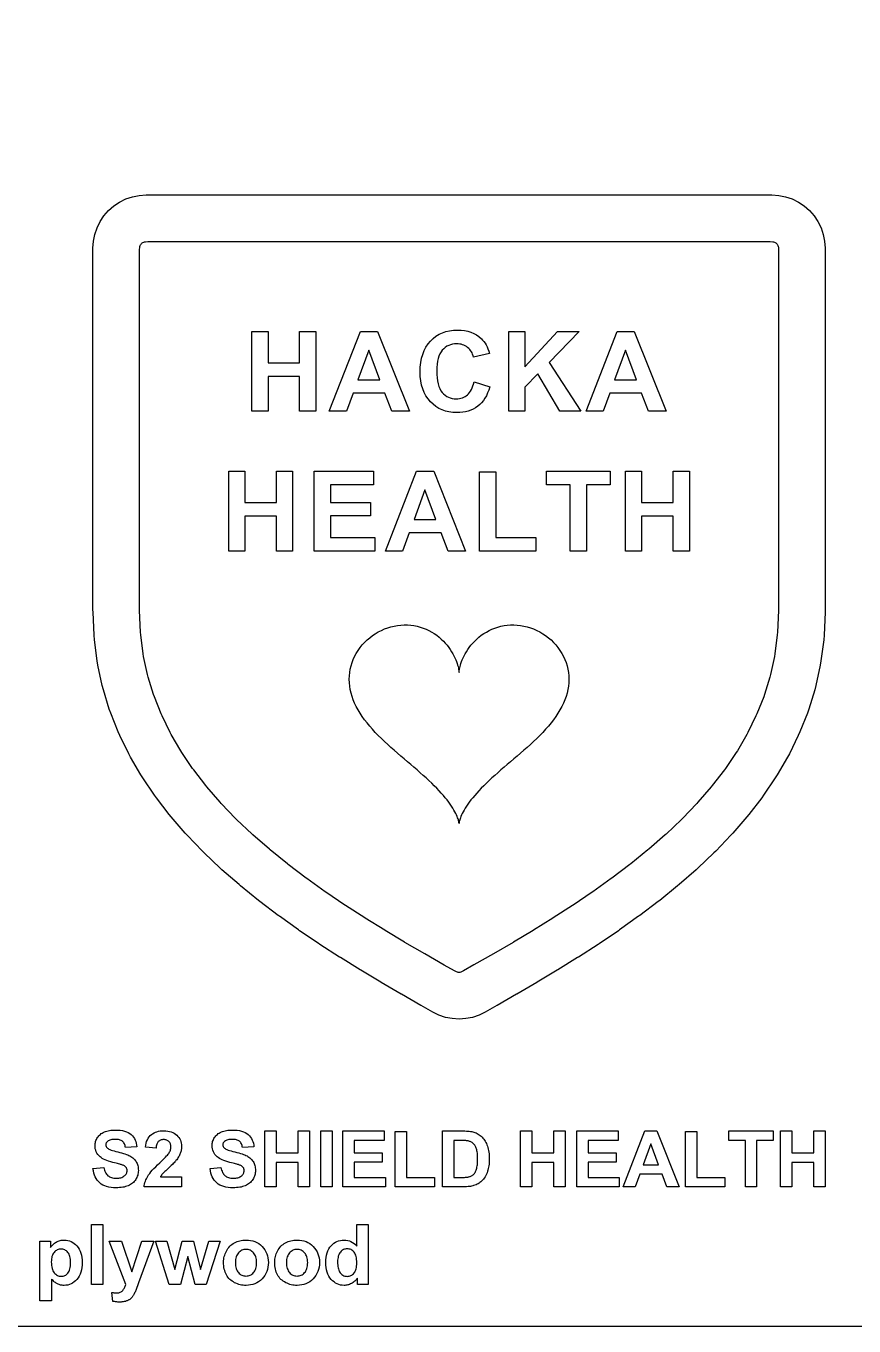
# Model space of a CAD drawing. Header units: millimetres. Extents: x 0 to 300, y 0 to 200.
# Drawn here: x 207.87 to 232.75, y 0 to 39.06 of the extents above; entities that cross this region are included whole.
import ezdxf

# ---------------------------------------------------------------- set-up
doc = ezdxf.new("R2010")
doc.units = ezdxf.units.MM
for name, color, linetype in [('CUT', 1, 'Continuous'), ('ENGRAVE', 5, 'Continuous'), ('LABELS', 250, 'Continuous'), ('SHEET', 8, 'Continuous')]:
    doc.layers.add(name, color=color, linetype=linetype)

msp = doc.modelspace()

# ---------------------------------------------------------------- linework, layer by layer
at = {"layer": 'CUT'}
msp.add_lwpolyline([(209.881, 32.381), (209.895, 32.59), (209.936, 32.795), (210.003, 32.993), (210.096, 33.181), (210.212, 33.355), (210.35, 33.513), (210.507, 33.651), (210.681, 33.767), (210.869, 33.859), (211.067, 33.927), (211.272, 33.967), (211.481, 33.981), (230.281, 33.981), (230.49, 33.967), (230.695, 33.927), (230.893, 33.859), (231.081, 33.767), (231.255, 33.651), (231.413, 33.513), (231.551, 33.355), (231.667, 33.181), (231.759, 32.993), (231.827, 32.795), (231.868, 32.59), (231.881, 32.381), (231.881, 21.515), (231.88, 21.447), (231.85, 20.753), (231.839, 20.616), (231.758, 19.985), (231.734, 19.851), (231.603, 19.246), (231.569, 19.116), (231.391, 18.534), (231.348, 18.412), (231.124, 17.849), (231.074, 17.736), (230.807, 17.189), (230.752, 17.087), (230.442, 16.556), (230.385, 16.465), (230.035, 15.948), (229.977, 15.868), (229.589, 15.365), (229.531, 15.295), (229.107, 14.805), (229.052, 14.744), (228.595, 14.268), (228.542, 14.216), (228.055, 13.754), (228.006, 13.709), (227.493, 13.261), (227.447, 13.223), (226.911, 12.788), (226.87, 12.756), (226.314, 12.335), (226.277, 12.308), (225.705, 11.9), (225.672, 11.877), (225.089, 11.483), (225.06, 11.464), (224.468, 11.083), (224.444, 11.067), (223.848, 10.698), (223.828, 10.686), (223.232, 10.328), (223.216, 10.319), (222.623, 9.973), (222.612, 9.966), (222.025, 9.63), (222.019, 9.626), (221.671, 9.429), (221.485, 9.339), (221.29, 9.273), (221.087, 9.234), (220.881, 9.22), (220.675, 9.234), (220.473, 9.273), (220.277, 9.339), (220.091, 9.429), (219.744, 9.626), (219.737, 9.63), (219.151, 9.966), (219.14, 9.973), (218.546, 10.319), (218.531, 10.328), (217.934, 10.686), (217.914, 10.698), (217.318, 11.067), (217.294, 11.083), (216.703, 11.464), (216.674, 11.483), (216.09, 11.877), (216.057, 11.9), (215.486, 12.308), (215.449, 12.335), (214.893, 12.756), (214.852, 12.788), (214.315, 13.223), (214.27, 13.261), (213.756, 13.709), (213.707, 13.754), (213.22, 14.216), (213.168, 14.268), (212.711, 14.744), (212.655, 14.805), (212.231, 15.295), (212.174, 15.365), (211.786, 15.868), (211.727, 15.948), (211.377, 16.465), (211.32, 16.556), (211.01, 17.087), (210.956, 17.189), (210.688, 17.736), (210.638, 17.849), (210.414, 18.412), (210.371, 18.534), (210.193, 19.116), (210.159, 19.246), (210.028, 19.851), (210.005, 19.985), (209.924, 20.616), (209.912, 20.753), (209.883, 21.447), (209.881, 21.515)], close=True, dxfattribs=at)
at = {"layer": 'ENGRAVE'}
for points in [[(211.281, 32.335), (211.286, 32.407), (211.291, 32.432), (211.299, 32.457), (211.311, 32.48), (211.325, 32.501), (211.342, 32.52), (211.361, 32.537), (211.383, 32.552), (211.406, 32.563), (211.43, 32.571), (211.455, 32.576), (211.527, 32.581), (230.235, 32.581), (230.307, 32.576), (230.332, 32.571), (230.357, 32.563), (230.38, 32.552), (230.401, 32.537), (230.42, 32.52), (230.437, 32.501), (230.452, 32.48), (230.463, 32.457), (230.471, 32.432), (230.477, 32.407), (230.481, 32.335), (230.481, 21.53), (230.48, 21.492), (230.453, 20.842), (230.446, 20.765), (230.373, 20.194), (230.36, 20.118), (230.241, 19.571), (230.222, 19.498), (230.061, 18.971), (230.037, 18.902), (229.833, 18.391), (229.805, 18.327), (229.561, 17.828), (229.53, 17.771), (229.245, 17.282), (229.213, 17.23), (228.888, 16.751), (228.855, 16.706), (228.492, 16.236), (228.46, 16.196), (228.061, 15.735), (228.03, 15.701), (227.596, 15.25), (227.567, 15.22), (227.102, 14.779), (227.074, 14.754), (226.582, 14.324), (226.556, 14.302), (226.039, 13.883), (226.015, 13.865), (225.477, 13.457), (225.456, 13.442), (224.899, 13.045), (224.881, 13.032), (224.311, 12.647), (224.295, 12.637), (223.715, 12.263), (223.701, 12.254), (223.115, 11.891), (223.104, 11.884), (222.515, 11.531), (222.506, 11.526), (221.921, 11.184), (221.331, 10.846), (221.019, 10.669), (220.956, 10.638), (220.932, 10.63), (220.907, 10.625), (220.881, 10.623), (220.856, 10.625), (220.831, 10.63), (220.807, 10.638), (220.743, 10.669), (220.437, 10.842), (219.852, 11.178), (219.256, 11.526), (219.247, 11.531), (218.659, 11.884), (218.647, 11.891), (218.061, 12.254), (218.047, 12.263), (217.468, 12.637), (217.451, 12.647), (216.881, 13.032), (216.863, 13.045), (216.307, 13.442), (216.286, 13.457), (215.747, 13.865), (215.724, 13.883), (215.206, 14.302), (215.181, 14.324), (214.688, 14.754), (214.66, 14.779), (214.196, 15.22), (214.166, 15.25), (213.733, 15.701), (213.702, 15.735), (213.302, 16.196), (213.27, 16.236), (212.907, 16.706), (212.875, 16.751), (212.55, 17.23), (212.518, 17.282), (212.233, 17.771), (212.202, 17.828), (211.957, 18.327), (211.929, 18.391), (211.726, 18.902), (211.702, 18.971), (211.54, 19.498), (211.521, 19.571), (211.403, 20.118), (211.39, 20.194), (211.316, 20.765), (211.31, 20.842), (211.282, 21.492), (211.281, 21.53)], [(215.142, 29.881), (215.142, 28.937), (216.091, 28.937), (216.091, 29.881), (216.576, 29.881), (216.576, 27.481), (216.091, 27.481), (216.091, 28.531), (215.142, 28.531), (215.142, 27.481), (214.657, 27.481), (214.657, 29.881)], [(217.695, 28.026), (217.497, 27.481), (216.983, 27.481), (217.918, 29.881), (218.43, 29.881), (219.391, 27.481), (218.864, 27.481), (218.655, 28.026)], [(221.774, 28.119), (221.741, 28.031), (221.703, 27.948), (221.66, 27.872), (221.613, 27.802), (221.561, 27.739), (221.505, 27.682), (221.444, 27.631), (221.379, 27.586), (221.31, 27.547), (221.237, 27.515), (221.159, 27.488), (221.077, 27.467), (220.991, 27.452), (220.901, 27.443), (220.807, 27.44), (220.69, 27.445), (220.578, 27.461), (220.472, 27.486), (220.371, 27.522), (220.276, 27.568), (220.185, 27.624), (220.101, 27.69), (220.021, 27.767), (219.949, 27.852), (219.886, 27.945), (219.833, 28.045), (219.79, 28.153), (219.756, 28.269), (219.732, 28.392), (219.718, 28.522), (219.713, 28.66), (219.718, 28.805), (219.732, 28.943), (219.757, 29.072), (219.79, 29.192), (219.834, 29.304), (219.887, 29.408), (219.95, 29.503), (220.023, 29.591), (220.103, 29.668), (220.189, 29.736), (220.282, 29.793), (220.381, 29.839), (220.485, 29.875), (220.596, 29.901), (220.713, 29.917), (220.836, 29.922), (220.944, 29.918), (221.046, 29.906), (221.143, 29.885), (221.235, 29.857), (221.322, 29.82), (221.404, 29.776), (221.48, 29.723), (221.552, 29.662), (221.591, 29.621), (221.628, 29.576), (221.663, 29.527), (221.695, 29.474), (221.724, 29.417), (221.751, 29.355), (221.775, 29.29), (221.797, 29.22), (221.317, 29.105), (221.305, 29.151), (221.29, 29.194), (221.273, 29.234), (221.252, 29.272), (221.228, 29.308), (221.202, 29.341), (221.172, 29.372), (221.14, 29.4), (221.105, 29.425), (221.069, 29.447), (221.03, 29.466), (220.99, 29.481), (220.948, 29.493), (220.905, 29.501), (220.859, 29.506), (220.812, 29.508), (220.746, 29.505), (220.684, 29.496), (220.626, 29.481), (220.57, 29.46), (220.517, 29.433), (220.468, 29.4), (220.422, 29.361), (220.379, 29.316), (220.34, 29.265), (220.306, 29.206), (220.277, 29.139), (220.254, 29.065), (220.236, 28.984), (220.223, 28.895), (220.215, 28.799), (220.212, 28.696), (220.215, 28.586), (220.223, 28.485), (220.235, 28.391), (220.253, 28.306), (220.276, 28.229), (220.305, 28.161), (220.338, 28.1), (220.376, 28.048), (220.419, 28.002), (220.464, 27.963), (220.513, 27.93), (220.564, 27.903), (220.619, 27.882), (220.677, 27.866), (220.738, 27.857), (220.802, 27.854), (220.849, 27.856), (220.895, 27.862), (220.939, 27.872), (220.981, 27.885), (221.022, 27.902), (221.061, 27.923), (221.098, 27.948), (221.134, 27.977), (221.168, 28.01), (221.199, 28.047), (221.227, 28.089), (221.254, 28.135), (221.277, 28.186), (221.299, 28.241), (221.317, 28.3), (221.334, 28.364), (221.804, 28.215)], [(222.861, 28.815), (223.84, 29.881), (224.491, 29.881), (223.588, 28.946), (224.54, 27.481), (223.913, 27.481), (223.254, 28.607), (222.861, 28.206), (222.861, 27.481), (222.376, 27.481), (222.376, 29.881), (222.861, 29.881)], [(225.211, 27.481), (224.697, 27.481), (225.632, 29.881), (226.144, 29.881), (227.105, 27.481), (226.578, 27.481), (226.368, 28.026), (225.409, 28.026)], [(218.499, 28.431), (218.168, 29.321), (217.844, 28.431)], [(225.882, 29.321), (225.558, 28.431), (226.213, 28.431)], [(214.444, 24.737), (215.394, 24.737), (215.394, 25.681), (215.878, 25.681), (215.878, 23.281), (215.394, 23.281), (215.394, 24.331), (214.444, 24.331), (214.444, 23.281), (213.959, 23.281), (213.959, 25.681), (214.444, 25.681)], [(218.309, 25.275), (217.014, 25.275), (217.014, 24.743), (218.219, 24.743), (218.219, 24.339), (217.014, 24.339), (217.014, 23.686), (218.354, 23.686), (218.354, 23.281), (216.529, 23.281), (216.529, 25.681), (218.309, 25.681)], [(219.384, 23.826), (219.185, 23.281), (218.671, 23.281), (219.606, 25.681), (220.119, 25.681), (221.08, 23.281), (220.552, 23.281), (220.343, 23.826)], [(221.984, 25.661), (221.984, 23.686), (223.189, 23.686), (223.189, 23.281), (221.5, 23.281), (221.5, 25.661)], [(223.513, 25.681), (225.42, 25.681), (225.42, 25.275), (224.709, 25.275), (224.709, 23.281), (224.225, 23.281), (224.225, 25.275), (223.513, 25.275)], [(226.369, 24.737), (227.318, 24.737), (227.318, 25.681), (227.803, 25.681), (227.803, 23.281), (227.318, 23.281), (227.318, 24.331), (226.369, 24.331), (226.369, 23.281), (225.884, 23.281), (225.884, 25.681), (226.369, 25.681)], [(220.187, 24.231), (219.857, 25.121), (219.533, 24.231)], [(220.881, 19.636), (220.881, 19.639), (220.882, 19.648), (220.883, 19.662), (220.885, 19.682), (220.889, 19.707), (220.894, 19.738), (220.901, 19.773), (220.911, 19.814), (220.923, 19.858), (220.938, 19.907), (220.957, 19.959), (220.979, 20.014), (221.004, 20.072), (221.033, 20.133), (221.066, 20.195), (221.103, 20.258), (221.145, 20.322), (221.19, 20.387), (221.24, 20.451), (221.294, 20.514), (221.352, 20.576), (221.414, 20.637), (221.481, 20.695), (221.551, 20.75), (221.626, 20.802), (221.704, 20.85), (221.785, 20.894), (221.87, 20.934), (221.958, 20.969), (222.048, 20.999), (222.141, 21.023), (222.236, 21.042), (222.332, 21.055), (222.43, 21.063), (222.529, 21.064), (222.629, 21.059), (222.728, 21.047), (222.828, 21.03), (222.927, 21.006), (223.025, 20.977), (223.121, 20.941), (223.215, 20.899), (223.308, 20.852), (223.397, 20.799), (223.484, 20.741), (223.566, 20.678), (223.645, 20.61), (223.72, 20.538), (223.79, 20.461), (223.855, 20.38), (223.915, 20.296), (223.97, 20.209), (224.018, 20.118), (224.061, 20.025), (224.097, 19.93), (224.127, 19.833), (224.151, 19.734), (224.168, 19.634), (224.178, 19.532), (224.181, 19.43), (224.178, 19.327), (224.168, 19.224), (224.151, 19.121), (224.127, 19.017), (224.097, 18.914), (224.061, 18.812), (224.018, 18.71), (223.97, 18.609), (223.915, 18.509), (223.855, 18.409), (223.79, 18.311), (223.72, 18.213), (223.645, 18.117), (223.566, 18.021), (223.484, 17.927), (223.397, 17.834), (223.308, 17.741), (223.215, 17.65), (223.121, 17.56), (223.025, 17.47), (222.927, 17.382), (222.828, 17.295), (222.728, 17.208), (222.629, 17.122), (222.529, 17.037), (222.43, 16.953), (222.332, 16.869), (222.236, 16.787), (222.141, 16.705), (222.048, 16.623), (221.958, 16.543), (221.87, 16.464), (221.785, 16.385), (221.704, 16.308), (221.626, 16.232), (221.551, 16.156), (221.481, 16.083), (221.414, 16.01), (221.352, 15.939), (221.294, 15.87), (221.24, 15.803), (221.19, 15.738), (221.145, 15.675), (221.103, 15.614), (221.066, 15.556), (221.033, 15.501), (221.004, 15.449), (220.979, 15.399), (220.957, 15.353), (220.938, 15.31), (220.923, 15.271), (220.911, 15.236), (220.901, 15.204), (220.894, 15.176), (220.889, 15.153), (220.885, 15.133), (220.883, 15.118), (220.882, 15.107), (220.881, 15.101), (220.881, 15.099), (220.881, 15.101), (220.881, 15.107), (220.88, 15.118), (220.877, 15.133), (220.874, 15.153), (220.869, 15.176), (220.861, 15.204), (220.852, 15.236), (220.839, 15.271), (220.824, 15.31), (220.806, 15.353), (220.784, 15.399), (220.758, 15.449), (220.729, 15.501), (220.696, 15.556), (220.659, 15.614), (220.618, 15.675), (220.572, 15.738), (220.523, 15.803), (220.469, 15.87), (220.41, 15.939), (220.348, 16.01), (220.282, 16.083), (220.211, 16.156), (220.137, 16.232), (220.059, 16.308), (219.977, 16.385), (219.893, 16.464), (219.805, 16.543), (219.714, 16.623), (219.622, 16.705), (219.527, 16.787), (219.43, 16.869), (219.332, 16.953), (219.233, 17.037), (219.134, 17.122), (219.034, 17.208), (218.935, 17.295), (218.836, 17.382), (218.738, 17.47), (218.641, 17.56), (218.547, 17.65), (218.455, 17.741), (218.365, 17.834), (218.279, 17.927), (218.196, 18.021), (218.117, 18.117), (218.042, 18.213), (217.972, 18.311), (217.907, 18.409), (217.847, 18.509), (217.793, 18.609), (217.744, 18.71), (217.702, 18.812), (217.665, 18.914), (217.635, 19.017), (217.612, 19.121), (217.595, 19.224), (217.585, 19.327), (217.581, 19.43), (217.585, 19.532), (217.595, 19.634), (217.612, 19.734), (217.635, 19.833), (217.665, 19.93), (217.702, 20.025), (217.744, 20.118), (217.793, 20.209), (217.847, 20.296), (217.907, 20.38), (217.972, 20.461), (218.042, 20.538), (218.117, 20.61), (218.196, 20.678), (218.279, 20.741), (218.365, 20.799), (218.455, 20.852), (218.547, 20.899), (218.641, 20.941), (218.738, 20.977), (218.836, 21.006), (218.935, 21.03), (219.034, 21.047), (219.134, 21.059), (219.233, 21.064), (219.332, 21.063), (219.43, 21.055), (219.527, 21.042), (219.622, 21.023), (219.714, 20.999), (219.805, 20.969), (219.893, 20.934), (219.977, 20.894), (220.059, 20.85), (220.137, 20.802), (220.211, 20.75), (220.282, 20.695), (220.348, 20.637), (220.41, 20.576), (220.469, 20.514), (220.523, 20.451), (220.572, 20.387), (220.618, 20.322), (220.659, 20.258), (220.696, 20.195), (220.729, 20.133), (220.758, 20.072), (220.784, 20.014), (220.806, 19.959), (220.824, 19.907), (220.839, 19.858), (220.852, 19.814), (220.861, 19.773), (220.869, 19.738), (220.874, 19.707), (220.877, 19.682), (220.88, 19.662), (220.881, 19.648), (220.881, 19.639)]]:
    msp.add_lwpolyline(points, close=True, dxfattribs=at)
at = {"layer": 'LABELS'}
for points in [[(210.242, 4.648), (210.256, 4.616), (210.272, 4.587), (210.29, 4.561), (210.31, 4.537), (210.331, 4.516), (210.355, 4.498), (210.381, 4.482), (210.409, 4.469), (210.438, 4.458), (210.47, 4.45), (210.504, 4.443), (210.539, 4.44), (210.577, 4.439), (210.617, 4.44), (210.654, 4.443), (210.688, 4.448), (210.72, 4.456), (210.75, 4.466), (210.777, 4.478), (210.801, 4.492), (210.823, 4.508), (210.843, 4.525), (210.86, 4.544), (210.874, 4.563), (210.886, 4.583), (210.895, 4.604), (210.901, 4.625), (210.905, 4.647), (210.906, 4.67), (210.906, 4.684), (210.904, 4.698), (210.902, 4.712), (210.898, 4.725), (210.893, 4.737), (210.887, 4.749), (210.88, 4.76), (210.872, 4.771), (210.862, 4.781), (210.851, 4.791), (210.838, 4.801), (210.824, 4.81), (210.808, 4.819), (210.79, 4.828), (210.771, 4.836), (210.75, 4.844), (210.732, 4.849), (210.71, 4.856), (210.684, 4.864), (210.652, 4.872), (210.616, 4.882), (210.575, 4.893), (210.529, 4.904), (210.478, 4.917), (210.413, 4.934), (210.352, 4.953), (210.297, 4.972), (210.247, 4.992), (210.202, 5.013), (210.161, 5.036), (210.126, 5.059), (210.096, 5.083), (210.06, 5.118), (210.029, 5.156), (210.002, 5.195), (209.98, 5.236), (209.964, 5.28), (209.951, 5.325), (209.944, 5.372), (209.942, 5.42), (209.943, 5.452), (209.946, 5.483), (209.952, 5.514), (209.96, 5.544), (209.97, 5.574), (209.983, 5.603), (209.997, 5.632), (210.014, 5.66), (210.034, 5.687), (210.055, 5.713), (210.078, 5.736), (210.103, 5.758), (210.13, 5.779), (210.16, 5.797), (210.191, 5.815), (210.224, 5.83), (210.259, 5.844), (210.296, 5.855), (210.334, 5.866), (210.375, 5.874), (210.417, 5.88), (210.461, 5.885), (210.507, 5.887), (210.554, 5.888), (210.631, 5.886), (210.702, 5.88), (210.769, 5.869), (210.831, 5.854), (210.888, 5.834), (210.94, 5.81), (210.987, 5.782), (211.029, 5.75), (211.067, 5.714), (211.1, 5.675), (211.128, 5.633), (211.151, 5.588), (211.17, 5.541), (211.184, 5.49), (211.193, 5.437), (211.197, 5.38), (210.858, 5.365), (210.852, 5.397), (210.844, 5.426), (210.835, 5.452), (210.824, 5.477), (210.812, 5.499), (210.798, 5.518), (210.782, 5.536), (210.765, 5.551), (210.746, 5.565), (210.725, 5.576), (210.701, 5.586), (210.676, 5.594), (210.648, 5.6), (210.618, 5.604), (210.585, 5.607), (210.551, 5.608), (210.515, 5.607), (210.481, 5.604), (210.449, 5.599), (210.419, 5.593), (210.391, 5.584), (210.365, 5.574), (210.341, 5.562), (210.319, 5.547), (210.307, 5.537), (210.296, 5.526), (210.287, 5.514), (210.279, 5.502), (210.273, 5.488), (210.269, 5.474), (210.266, 5.459), (210.266, 5.443), (210.266, 5.429), (210.269, 5.415), (210.273, 5.401), (210.278, 5.388), (210.285, 5.376), (210.294, 5.364), (210.304, 5.352), (210.316, 5.341), (210.335, 5.328), (210.359, 5.314), (210.39, 5.3), (210.426, 5.286), (210.468, 5.272), (210.515, 5.258), (210.568, 5.244), (210.627, 5.229), (210.687, 5.215), (210.743, 5.2), (210.794, 5.185), (210.842, 5.17), (210.886, 5.155), (210.926, 5.139), (210.961, 5.124), (210.993, 5.109), (211.022, 5.092), (211.049, 5.074), (211.074, 5.055), (211.098, 5.035), (211.121, 5.013), (211.141, 4.989), (211.161, 4.964), (211.178, 4.938), (211.194, 4.91), (211.207, 4.881), (211.219, 4.85), (211.228, 4.817), (211.236, 4.783), (211.241, 4.747), (211.244, 4.71), (211.245, 4.671), (211.244, 4.635), (211.24, 4.6), (211.234, 4.565), (211.225, 4.531), (211.214, 4.498), (211.2, 4.465), (211.184, 4.433), (211.165, 4.401), (211.144, 4.37), (211.121, 4.342), (211.096, 4.316), (211.068, 4.291), (211.039, 4.269), (211.008, 4.248), (210.974, 4.23), (210.938, 4.214), (210.901, 4.199), (210.861, 4.187), (210.818, 4.176), (210.774, 4.168), (210.727, 4.161), (210.678, 4.156), (210.627, 4.153), (210.573, 4.153), (210.496, 4.155), (210.424, 4.162), (210.356, 4.173), (210.292, 4.189), (210.233, 4.21), (210.179, 4.235), (210.13, 4.265), (210.085, 4.3), (210.044, 4.338), (210.008, 4.381), (209.976, 4.429), (209.949, 4.48), (209.925, 4.536), (209.906, 4.596), (209.892, 4.66), (209.881, 4.728), (210.211, 4.76), (210.219, 4.72), (210.229, 4.683)], [(211.432, 4.266), (211.442, 4.307), (211.455, 4.347), (211.469, 4.387), (211.487, 4.426), (211.506, 4.465), (211.528, 4.503), (211.553, 4.543), (211.585, 4.585), (211.621, 4.631), (211.664, 4.68), (211.712, 4.731), (211.765, 4.786), (211.825, 4.844), (211.889, 4.905), (211.941, 4.954), (211.988, 4.999), (212.029, 5.039), (212.065, 5.075), (212.095, 5.108), (212.121, 5.136), (212.141, 5.16), (212.156, 5.18), (212.171, 5.205), (212.185, 5.23), (212.196, 5.254), (212.206, 5.279), (212.213, 5.304), (212.218, 5.328), (212.221, 5.353), (212.222, 5.377), (212.221, 5.403), (212.219, 5.428), (212.214, 5.451), (212.208, 5.472), (212.2, 5.492), (212.19, 5.51), (212.178, 5.527), (212.164, 5.542), (212.149, 5.556), (212.133, 5.567), (212.115, 5.577), (212.096, 5.586), (212.075, 5.592), (212.053, 5.596), (212.03, 5.599), (212.005, 5.6), (211.98, 5.599), (211.957, 5.596), (211.935, 5.591), (211.914, 5.585), (211.895, 5.576), (211.877, 5.566), (211.86, 5.554), (211.845, 5.539), (211.831, 5.523), (211.818, 5.504), (211.807, 5.483), (211.798, 5.459), (211.79, 5.432), (211.784, 5.403), (211.779, 5.372), (211.776, 5.338), (211.456, 5.37), (211.465, 5.434), (211.478, 5.493), (211.494, 5.548), (211.515, 5.598), (211.539, 5.643), (211.567, 5.684), (211.599, 5.72), (211.635, 5.751), (211.674, 5.778), (211.716, 5.802), (211.759, 5.821), (211.805, 5.838), (211.854, 5.85), (211.904, 5.859), (211.957, 5.865), (212.013, 5.867), (212.073, 5.864), (212.13, 5.858), (212.184, 5.848), (212.235, 5.833), (212.282, 5.814), (212.325, 5.791), (212.366, 5.764), (212.403, 5.733), (212.436, 5.698), (212.465, 5.662), (212.49, 5.623), (212.509, 5.583), (212.525, 5.54), (212.536, 5.495), (212.543, 5.448), (212.545, 5.4), (212.544, 5.372), (212.542, 5.344), (212.539, 5.316), (212.535, 5.289), (212.529, 5.262), (212.522, 5.236), (212.514, 5.21), (212.504, 5.184), (212.493, 5.158), (212.481, 5.132), (212.467, 5.106), (212.452, 5.079), (212.435, 5.052), (212.417, 5.025), (212.397, 4.997), (212.376, 4.97), (212.36, 4.95), (212.341, 4.928), (212.319, 4.905), (212.294, 4.879), (212.266, 4.851), (212.235, 4.821), (212.202, 4.789), (212.165, 4.756), (212.129, 4.722), (212.096, 4.692), (212.067, 4.664), (212.041, 4.639), (212.018, 4.618), (212, 4.599), (211.984, 4.583), (211.972, 4.57), (211.962, 4.559), (211.953, 4.547), (211.944, 4.536), (211.936, 4.525), (211.928, 4.514), (211.92, 4.503), (211.913, 4.492), (211.906, 4.481), (212.545, 4.481), (212.545, 4.182), (211.418, 4.182), (211.424, 4.224)], [(213.759, 4.648), (213.773, 4.616), (213.789, 4.587), (213.807, 4.561), (213.827, 4.537), (213.849, 4.516), (213.873, 4.498), (213.898, 4.482), (213.926, 4.469), (213.956, 4.458), (213.987, 4.45), (214.021, 4.443), (214.057, 4.44), (214.094, 4.439), (214.134, 4.44), (214.171, 4.443), (214.206, 4.448), (214.238, 4.456), (214.267, 4.466), (214.294, 4.478), (214.319, 4.492), (214.341, 4.508), (214.36, 4.525), (214.377, 4.544), (214.391, 4.563), (214.403, 4.583), (214.412, 4.604), (214.419, 4.625), (214.422, 4.647), (214.424, 4.67), (214.423, 4.684), (214.422, 4.698), (214.419, 4.712), (214.415, 4.725), (214.41, 4.737), (214.404, 4.749), (214.397, 4.76), (214.389, 4.771), (214.379, 4.781), (214.368, 4.791), (214.355, 4.801), (214.341, 4.81), (214.325, 4.819), (214.307, 4.828), (214.288, 4.836), (214.267, 4.844), (214.25, 4.849), (214.228, 4.856), (214.201, 4.864), (214.169, 4.872), (214.133, 4.882), (214.092, 4.893), (214.046, 4.904), (213.996, 4.917), (213.93, 4.934), (213.87, 4.953), (213.814, 4.972), (213.764, 4.992), (213.719, 5.013), (213.679, 5.036), (213.644, 5.059), (213.614, 5.083), (213.577, 5.118), (213.546, 5.156), (213.52, 5.195), (213.498, 5.236), (213.481, 5.28), (213.469, 5.325), (213.462, 5.372), (213.459, 5.42), (213.46, 5.452), (213.464, 5.483), (213.469, 5.514), (213.477, 5.544), (213.488, 5.574), (213.5, 5.603), (213.515, 5.632), (213.532, 5.66), (213.551, 5.687), (213.572, 5.713), (213.595, 5.736), (213.621, 5.758), (213.648, 5.779), (213.677, 5.797), (213.708, 5.815), (213.741, 5.83), (213.776, 5.844), (213.813, 5.855), (213.852, 5.866), (213.892, 5.874), (213.934, 5.88), (213.978, 5.885), (214.024, 5.887), (214.071, 5.888), (214.148, 5.886), (214.219, 5.88), (214.286, 5.869), (214.348, 5.854), (214.405, 5.834), (214.457, 5.81), (214.504, 5.782), (214.547, 5.75), (214.584, 5.714), (214.617, 5.675), (214.645, 5.633), (214.668, 5.588), (214.687, 5.541), (214.701, 5.49), (214.71, 5.437), (214.714, 5.38), (214.376, 5.365), (214.369, 5.397), (214.362, 5.426), (214.352, 5.452), (214.342, 5.477), (214.329, 5.499), (214.315, 5.518), (214.3, 5.536), (214.282, 5.551), (214.263, 5.565), (214.242, 5.576), (214.219, 5.586), (214.193, 5.594), (214.165, 5.6), (214.135, 5.604), (214.103, 5.607), (214.068, 5.608), (214.032, 5.607), (213.998, 5.604), (213.966, 5.599), (213.936, 5.593), (213.908, 5.584), (213.883, 5.574), (213.859, 5.562), (213.837, 5.547), (213.824, 5.537), (213.813, 5.526), (213.804, 5.514), (213.796, 5.502), (213.791, 5.488), (213.786, 5.474), (213.784, 5.459), (213.783, 5.443), (213.784, 5.429), (213.786, 5.415), (213.79, 5.401), (213.796, 5.388), (213.803, 5.376), (213.811, 5.364), (213.822, 5.352), (213.833, 5.341), (213.852, 5.328), (213.877, 5.314), (213.907, 5.3), (213.943, 5.286), (213.985, 5.272), (214.032, 5.258), (214.086, 5.244), (214.145, 5.229), (214.204, 5.215), (214.26, 5.2), (214.312, 5.185), (214.36, 5.17), (214.403, 5.155), (214.443, 5.139), (214.479, 5.124), (214.51, 5.109), (214.539, 5.092), (214.566, 5.074), (214.592, 5.055), (214.616, 5.035), (214.638, 5.013), (214.659, 4.989), (214.678, 4.964), (214.696, 4.938), (214.711, 4.91), (214.725, 4.881), (214.736, 4.85), (214.746, 4.817), (214.753, 4.783), (214.758, 4.747), (214.761, 4.71), (214.762, 4.671), (214.761, 4.635), (214.757, 4.6), (214.751, 4.565), (214.742, 4.531), (214.731, 4.498), (214.717, 4.465), (214.701, 4.433), (214.682, 4.401), (214.661, 4.37), (214.638, 4.342), (214.613, 4.316), (214.586, 4.291), (214.556, 4.269), (214.525, 4.248), (214.491, 4.23), (214.456, 4.214), (214.418, 4.199), (214.378, 4.187), (214.336, 4.176), (214.291, 4.168), (214.245, 4.161), (214.196, 4.156), (214.144, 4.153), (214.091, 4.153), (214.014, 4.155), (213.941, 4.162), (213.873, 4.173), (213.81, 4.189), (213.751, 4.21), (213.697, 4.235), (213.647, 4.265), (213.602, 4.3), (213.562, 4.338), (213.526, 4.381), (213.494, 4.429), (213.466, 4.48), (213.443, 4.536), (213.424, 4.596), (213.409, 4.66), (213.399, 4.728), (213.728, 4.76), (213.736, 4.72), (213.747, 4.683)], [(216.051, 5.199), (216.051, 5.86), (216.39, 5.86), (216.39, 4.182), (216.051, 4.182), (216.051, 4.916), (215.387, 4.916), (215.387, 4.182), (215.049, 4.182), (215.049, 5.86), (215.387, 5.86), (215.387, 5.199)], [(216.729, 4.182), (216.729, 5.86), (217.068, 5.86), (217.068, 4.182)], [(217.729, 5.576), (217.729, 5.204), (218.572, 5.204), (218.572, 4.921), (217.729, 4.921), (217.729, 4.465), (218.667, 4.465), (218.667, 4.182), (217.391, 4.182), (217.391, 5.86), (218.635, 5.86), (218.635, 5.576)], [(221.188, 5.852), (221.226, 5.847), (221.261, 5.842), (221.293, 5.835), (221.322, 5.828), (221.359, 5.816), (221.393, 5.802), (221.427, 5.786), (221.459, 5.767), (221.49, 5.747), (221.52, 5.724), (221.548, 5.7), (221.575, 5.673), (221.601, 5.645), (221.625, 5.615), (221.647, 5.583), (221.668, 5.55), (221.687, 5.515), (221.705, 5.479), (221.721, 5.441), (221.735, 5.401), (221.748, 5.36), (221.759, 5.316), (221.769, 5.27), (221.777, 5.222), (221.783, 5.171), (221.787, 5.118), (221.789, 5.063), (221.79, 5.005), (221.789, 4.954), (221.787, 4.905), (221.783, 4.858), (221.777, 4.812), (221.77, 4.768), (221.761, 4.727), (221.751, 4.686), (221.739, 4.648), (221.722, 4.603), (221.704, 4.561), (221.684, 4.52), (221.662, 4.482), (221.639, 4.446), (221.614, 4.413), (221.587, 4.381), (221.559, 4.352), (221.536, 4.331), (221.511, 4.311), (221.484, 4.293), (221.456, 4.275), (221.425, 4.259), (221.392, 4.244), (221.358, 4.23), (221.321, 4.218), (221.292, 4.209), (221.26, 4.202), (221.226, 4.196), (221.19, 4.191), (221.151, 4.187), (221.11, 4.185), (221.067, 4.183), (221.021, 4.182), (220.384, 4.182), (220.384, 5.86), (221.003, 5.86), (221.054, 5.859), (221.102, 5.858), (221.146, 5.855)], [(223.732, 5.199), (223.732, 5.86), (224.071, 5.86), (224.071, 4.182), (223.732, 4.182), (223.732, 4.916), (223.068, 4.916), (223.068, 4.182), (222.73, 4.182), (222.73, 5.86), (223.068, 5.86), (223.068, 5.199)], [(224.76, 5.576), (224.76, 5.204), (225.602, 5.204), (225.602, 4.921), (224.76, 4.921), (224.76, 4.465), (225.697, 4.465), (225.697, 4.182), (224.421, 4.182), (224.421, 5.86), (225.665, 5.86), (225.665, 5.576)], [(225.813, 4.182), (226.467, 5.86), (226.825, 5.86), (227.497, 4.182), (227.128, 4.182), (226.982, 4.563), (226.311, 4.563), (226.173, 4.182)], [(230.32, 5.86), (230.32, 5.576), (229.824, 5.576), (229.824, 4.182), (229.485, 4.182), (229.485, 5.576), (228.987, 5.576), (228.987, 5.86)], [(231.543, 5.199), (231.543, 5.86), (231.881, 5.86), (231.881, 4.182), (231.543, 4.182), (231.543, 4.916), (230.879, 4.916), (230.879, 4.182), (230.54, 4.182), (230.54, 5.86), (230.879, 5.86), (230.879, 5.199)], [(219.302, 4.465), (220.144, 4.465), (220.144, 4.182), (218.963, 4.182), (218.963, 5.846), (219.302, 5.846)], [(221.071, 4.467), (221.098, 4.469), (221.122, 4.471), (221.144, 4.474), (221.163, 4.477), (221.18, 4.481), (221.201, 4.487), (221.22, 4.493), (221.238, 4.5), (221.256, 4.509), (221.272, 4.518), (221.288, 4.528), (221.303, 4.539), (221.317, 4.551), (221.33, 4.564), (221.343, 4.579), (221.355, 4.597), (221.366, 4.616), (221.377, 4.637), (221.387, 4.66), (221.397, 4.685), (221.406, 4.713), (221.414, 4.742), (221.421, 4.774), (221.427, 4.809), (221.432, 4.846), (221.435, 4.885), (221.438, 4.928), (221.44, 4.973), (221.44, 5.02), (221.44, 5.067), (221.438, 5.111), (221.435, 5.153), (221.432, 5.192), (221.427, 5.228), (221.421, 5.261), (221.414, 5.291), (221.406, 5.318), (221.397, 5.344), (221.387, 5.368), (221.376, 5.39), (221.365, 5.411), (221.352, 5.431), (221.339, 5.449), (221.325, 5.466), (221.31, 5.481), (221.294, 5.495), (221.277, 5.508), (221.259, 5.519), (221.24, 5.53), (221.22, 5.539), (221.198, 5.547), (221.176, 5.554), (221.153, 5.56), (221.133, 5.564), (221.109, 5.567), (221.081, 5.57), (221.048, 5.572), (221.011, 5.574), (220.97, 5.575), (220.925, 5.576), (220.875, 5.576), (220.723, 5.576), (220.723, 4.465), (220.976, 4.465), (221.01, 4.465), (221.042, 4.466)], [(226.415, 4.846), (226.873, 4.846), (226.642, 5.468)], [(228.024, 4.465), (228.866, 4.465), (228.866, 4.182), (227.685, 4.182), (227.685, 5.846), (228.024, 5.846)], [(210.178, 1.249), (209.833, 1.249), (209.833, 3.049), (210.178, 3.049)], [(217.697, 1.305), (217.672, 1.289), (217.645, 1.274), (217.618, 1.262), (217.59, 1.251), (217.563, 1.241), (217.536, 1.233), (217.508, 1.227), (217.481, 1.223), (217.453, 1.221), (217.426, 1.22), (217.371, 1.223), (217.317, 1.231), (217.266, 1.245), (217.217, 1.265), (217.17, 1.291), (217.125, 1.322), (217.082, 1.358), (217.041, 1.401), (217.003, 1.448), (216.971, 1.5), (216.943, 1.557), (216.921, 1.618), (216.903, 1.683), (216.891, 1.753), (216.883, 1.827), (216.881, 1.906), (216.883, 1.987), (216.89, 2.062), (216.902, 2.132), (216.92, 2.198), (216.941, 2.258), (216.968, 2.314), (217, 2.365), (217.036, 2.41), (217.077, 2.451), (217.12, 2.486), (217.165, 2.515), (217.213, 2.54), (217.264, 2.558), (217.317, 2.572), (217.372, 2.58), (217.431, 2.583), (217.484, 2.58), (217.536, 2.571), (217.586, 2.557), (217.634, 2.537), (217.681, 2.512), (217.725, 2.48), (217.768, 2.444), (217.809, 2.401), (217.809, 3.049), (218.154, 3.049), (218.154, 1.249), (217.833, 1.249), (217.833, 1.441), (217.813, 1.414), (217.792, 1.388), (217.769, 1.365), (217.746, 1.343), (217.722, 1.323)], [(208.727, 2.488), (208.752, 2.505), (208.778, 2.521), (208.805, 2.536), (208.833, 2.548), (208.862, 2.559), (208.891, 2.567), (208.921, 2.574), (208.951, 2.579), (208.983, 2.582), (209.015, 2.583), (209.071, 2.58), (209.124, 2.572), (209.176, 2.558), (209.225, 2.538), (209.272, 2.513), (209.317, 2.483), (209.36, 2.446), (209.401, 2.405), (209.438, 2.358), (209.47, 2.307), (209.497, 2.251), (209.519, 2.192), (209.537, 2.127), (209.549, 2.059), (209.557, 1.986), (209.559, 1.909), (209.557, 1.829), (209.549, 1.754), (209.537, 1.684), (209.519, 1.618), (209.497, 1.557), (209.469, 1.501), (209.437, 1.448), (209.399, 1.401), (209.358, 1.358), (209.315, 1.322), (209.27, 1.291), (209.223, 1.265), (209.173, 1.245), (209.122, 1.231), (209.068, 1.223), (209.013, 1.22), (208.986, 1.22), (208.96, 1.222), (208.934, 1.226), (208.91, 1.231), (208.885, 1.237), (208.862, 1.244), (208.839, 1.253), (208.817, 1.263), (208.795, 1.274), (208.772, 1.288), (208.75, 1.304), (208.727, 1.321), (208.703, 1.34), (208.68, 1.362), (208.656, 1.385), (208.632, 1.41), (208.632, 0.753), (208.287, 0.753), (208.287, 2.553), (208.609, 2.553), (208.609, 2.362), (208.625, 2.386), (208.643, 2.408), (208.662, 2.43), (208.682, 2.451), (208.704, 2.47)], [(211.166, 1.071), (211.155, 1.044), (211.144, 1.017), (211.133, 0.993), (211.122, 0.971), (211.111, 0.95), (211.101, 0.93), (211.09, 0.913), (211.08, 0.897), (211.069, 0.882), (211.058, 0.868), (211.047, 0.855), (211.035, 0.842), (211.023, 0.831), (211.011, 0.819), (210.998, 0.809), (210.985, 0.799), (210.971, 0.79), (210.957, 0.782), (210.942, 0.773), (210.926, 0.766), (210.909, 0.759), (210.891, 0.752), (210.873, 0.746), (210.854, 0.741), (210.834, 0.736), (210.814, 0.732), (210.792, 0.728), (210.771, 0.725), (210.748, 0.723), (210.725, 0.721), (210.702, 0.72), (210.678, 0.72), (210.653, 0.72), (210.628, 0.721), (210.603, 0.723), (210.579, 0.725), (210.555, 0.728), (210.53, 0.732), (210.506, 0.736), (210.482, 0.741), (210.452, 1.011), (210.472, 1.007), (210.491, 1.004), (210.51, 1.001), (210.529, 0.999), (210.547, 0.997), (210.564, 0.996), (210.581, 0.995), (210.598, 0.995), (210.627, 0.996), (210.654, 1), (210.679, 1.005), (210.702, 1.013), (210.724, 1.023), (210.743, 1.035), (210.76, 1.049), (210.776, 1.066), (210.79, 1.084), (210.803, 1.103), (210.815, 1.124), (210.827, 1.146), (210.837, 1.169), (210.847, 1.193), (210.856, 1.219), (210.864, 1.246), (210.368, 2.553), (210.735, 2.553), (211.047, 1.627), (211.352, 2.553), (211.709, 2.553), (211.248, 1.298)], [(213.364, 2.553), (213.704, 2.553), (213.285, 1.249), (212.954, 1.249), (212.729, 2.088), (212.508, 1.249), (212.173, 1.249), (211.761, 2.553), (212.096, 2.553), (212.34, 1.699), (212.565, 2.553), (212.897, 2.553), (213.115, 1.699)], [(213.871, 2.212), (213.891, 2.252), (213.913, 2.291), (213.938, 2.328), (213.964, 2.362), (213.993, 2.394), (214.024, 2.424), (214.058, 2.451), (214.093, 2.476), (214.131, 2.498), (214.17, 2.518), (214.211, 2.535), (214.252, 2.55), (214.295, 2.561), (214.339, 2.571), (214.384, 2.577), (214.43, 2.581), (214.478, 2.583), (214.55, 2.58), (214.619, 2.571), (214.685, 2.556), (214.747, 2.535), (214.806, 2.508), (214.861, 2.475), (214.914, 2.436), (214.963, 2.391), (215.007, 2.341), (215.045, 2.288), (215.078, 2.232), (215.105, 2.173), (215.125, 2.111), (215.14, 2.045), (215.149, 1.977), (215.152, 1.905), (215.149, 1.833), (215.14, 1.763), (215.125, 1.697), (215.104, 1.634), (215.077, 1.575), (215.044, 1.518), (215.006, 1.465), (214.961, 1.414), (214.912, 1.369), (214.859, 1.329), (214.804, 1.296), (214.745, 1.268), (214.684, 1.247), (214.619, 1.232), (214.551, 1.223), (214.48, 1.22), (214.436, 1.221), (214.392, 1.225), (214.348, 1.231), (214.305, 1.24), (214.263, 1.251), (214.221, 1.265), (214.179, 1.282), (214.138, 1.301), (214.099, 1.322), (214.062, 1.346), (214.027, 1.372), (213.995, 1.401), (213.965, 1.432), (213.938, 1.465), (213.913, 1.5), (213.891, 1.538), (213.871, 1.579), (213.854, 1.621), (213.839, 1.665), (213.827, 1.712), (213.818, 1.761), (213.811, 1.812), (213.807, 1.865), (213.806, 1.92), (213.807, 1.962), (213.811, 2.005), (213.818, 2.047), (213.827, 2.089), (213.839, 2.13), (213.854, 2.171)], [(215.427, 2.252), (215.449, 2.291), (215.474, 2.328), (215.5, 2.362), (215.529, 2.394), (215.56, 2.424), (215.594, 2.451), (215.629, 2.476), (215.667, 2.498), (215.706, 2.518), (215.747, 2.535), (215.788, 2.55), (215.831, 2.561), (215.875, 2.571), (215.92, 2.577), (215.966, 2.581), (216.014, 2.583), (216.086, 2.58), (216.155, 2.571), (216.221, 2.556), (216.283, 2.535), (216.342, 2.508), (216.397, 2.475), (216.45, 2.436), (216.499, 2.391), (216.543, 2.341), (216.581, 2.288), (216.614, 2.232), (216.641, 2.173), (216.661, 2.111), (216.676, 2.045), (216.685, 1.977), (216.688, 1.905), (216.685, 1.833), (216.676, 1.763), (216.661, 1.697), (216.64, 1.634), (216.613, 1.575), (216.58, 1.518), (216.542, 1.465), (216.497, 1.414), (216.448, 1.369), (216.395, 1.329), (216.34, 1.296), (216.281, 1.268), (216.22, 1.247), (216.155, 1.232), (216.087, 1.223), (216.016, 1.22), (215.972, 1.221), (215.928, 1.225), (215.884, 1.231), (215.841, 1.24), (215.799, 1.251), (215.757, 1.265), (215.715, 1.282), (215.674, 1.301), (215.635, 1.322), (215.598, 1.346), (215.563, 1.372), (215.531, 1.401), (215.501, 1.432), (215.474, 1.465), (215.449, 1.5), (215.427, 1.538), (215.407, 1.579), (215.39, 1.621), (215.375, 1.665), (215.363, 1.712), (215.354, 1.761), (215.347, 1.812), (215.343, 1.865), (215.342, 1.92), (215.343, 1.962), (215.347, 2.005), (215.354, 2.047), (215.363, 2.089), (215.375, 2.13), (215.39, 2.171), (215.407, 2.212)], [(208.715, 1.599), (208.738, 1.574), (208.761, 1.553), (208.786, 1.535), (208.812, 1.52), (208.839, 1.508), (208.868, 1.5), (208.897, 1.495), (208.928, 1.494), (208.957, 1.495), (208.986, 1.5), (209.012, 1.507), (209.038, 1.518), (209.062, 1.531), (209.086, 1.548), (209.107, 1.567), (209.128, 1.59), (209.147, 1.616), (209.163, 1.646), (209.177, 1.68), (209.188, 1.717), (209.197, 1.759), (209.203, 1.804), (209.207, 1.853), (209.208, 1.906), (209.207, 1.956), (209.203, 2.002), (209.196, 2.045), (209.187, 2.085), (209.176, 2.121), (209.162, 2.154), (209.145, 2.184), (209.126, 2.211), (209.104, 2.234), (209.082, 2.254), (209.058, 2.271), (209.033, 2.285), (209.007, 2.296), (208.98, 2.304), (208.952, 2.309), (208.922, 2.31), (208.891, 2.309), (208.861, 2.304), (208.833, 2.296), (208.806, 2.286), (208.78, 2.272), (208.756, 2.255), (208.733, 2.235), (208.712, 2.212), (208.692, 2.187), (208.675, 2.158), (208.661, 2.126), (208.649, 2.091), (208.64, 2.054), (208.634, 2.013), (208.63, 1.97), (208.628, 1.923), (208.63, 1.87), (208.634, 1.821), (208.641, 1.775), (208.65, 1.732), (208.662, 1.693), (208.677, 1.658), (208.695, 1.627)], [(214.23, 1.631), (214.252, 1.604), (214.275, 1.58), (214.301, 1.559), (214.327, 1.541), (214.355, 1.527), (214.384, 1.515), (214.414, 1.507), (214.446, 1.503), (214.479, 1.501), (214.512, 1.503), (214.544, 1.507), (214.574, 1.515), (214.603, 1.527), (214.631, 1.541), (214.657, 1.559), (214.682, 1.58), (214.705, 1.604), (214.727, 1.631), (214.745, 1.661), (214.761, 1.695), (214.774, 1.731), (214.784, 1.769), (214.791, 1.811), (214.796, 1.856), (214.797, 1.904), (214.796, 1.95), (214.791, 1.994), (214.784, 2.035), (214.774, 2.073), (214.761, 2.109), (214.745, 2.141), (214.727, 2.171), (214.705, 2.198), (214.682, 2.223), (214.657, 2.243), (214.631, 2.261), (214.603, 2.276), (214.574, 2.287), (214.544, 2.295), (214.512, 2.3), (214.479, 2.302), (214.446, 2.3), (214.414, 2.295), (214.384, 2.287), (214.355, 2.276), (214.327, 2.261), (214.301, 2.243), (214.275, 2.223), (214.252, 2.198), (214.23, 2.171), (214.211, 2.141), (214.196, 2.108), (214.183, 2.073), (214.173, 2.034), (214.165, 1.993), (214.161, 1.948), (214.16, 1.901), (214.161, 1.854), (214.165, 1.81), (214.173, 1.769), (214.183, 1.73), (214.196, 1.694), (214.211, 1.661)], [(215.788, 1.604), (215.811, 1.58), (215.837, 1.559), (215.863, 1.541), (215.891, 1.527), (215.92, 1.515), (215.95, 1.507), (215.982, 1.503), (216.015, 1.501), (216.048, 1.503), (216.08, 1.507), (216.11, 1.515), (216.139, 1.527), (216.167, 1.541), (216.193, 1.559), (216.218, 1.58), (216.241, 1.604), (216.263, 1.631), (216.281, 1.661), (216.297, 1.695), (216.31, 1.731), (216.32, 1.769), (216.327, 1.811), (216.332, 1.856), (216.333, 1.904), (216.332, 1.95), (216.327, 1.994), (216.32, 2.035), (216.31, 2.073), (216.297, 2.109), (216.281, 2.141), (216.263, 2.171), (216.241, 2.198), (216.218, 2.223), (216.193, 2.243), (216.167, 2.261), (216.139, 2.276), (216.11, 2.287), (216.08, 2.295), (216.048, 2.3), (216.015, 2.302), (215.982, 2.3), (215.95, 2.295), (215.92, 2.287), (215.891, 2.276), (215.863, 2.261), (215.837, 2.243), (215.811, 2.223), (215.788, 2.198), (215.766, 2.171), (215.748, 2.141), (215.732, 2.108), (215.719, 2.073), (215.709, 2.034), (215.701, 1.993), (215.697, 1.948), (215.696, 1.901), (215.697, 1.854), (215.701, 1.81), (215.709, 1.769), (215.719, 1.73), (215.732, 1.694), (215.748, 1.661), (215.766, 1.631)], [(217.291, 1.627), (217.313, 1.596), (217.337, 1.568), (217.363, 1.545), (217.391, 1.526), (217.421, 1.511), (217.453, 1.501), (217.488, 1.494), (217.524, 1.492), (217.553, 1.494), (217.581, 1.499), (217.608, 1.507), (217.634, 1.518), (217.659, 1.532), (217.683, 1.549), (217.705, 1.57), (217.727, 1.594), (217.746, 1.621), (217.763, 1.651), (217.777, 1.684), (217.789, 1.72), (217.798, 1.759), (217.805, 1.802), (217.809, 1.848), (217.81, 1.896), (217.809, 1.951), (217.805, 2.001), (217.799, 2.047), (217.79, 2.09), (217.778, 2.128), (217.764, 2.163), (217.748, 2.193), (217.729, 2.22), (217.708, 2.243), (217.686, 2.263), (217.662, 2.28), (217.637, 2.294), (217.61, 2.305), (217.582, 2.313), (217.552, 2.317), (217.521, 2.319), (217.491, 2.317), (217.463, 2.313), (217.435, 2.305), (217.409, 2.294), (217.384, 2.281), (217.36, 2.264), (217.337, 2.244), (217.316, 2.221), (217.296, 2.195), (217.28, 2.166), (217.265, 2.134), (217.254, 2.099), (217.245, 2.061), (217.238, 2.02), (217.234, 1.976), (217.233, 1.929), (217.234, 1.879), (217.237, 1.832), (217.241, 1.789), (217.247, 1.75), (217.255, 1.714), (217.265, 1.681), (217.277, 1.653)]]:
    msp.add_lwpolyline(points, close=True, dxfattribs=at)
at = {"layer": 'SHEET'}
msp.add_lwpolyline([(0, 0), (300, 0), (300, 200), (0, 200)], close=True, dxfattribs=at)

doc.saveas('drawing.dxf')
